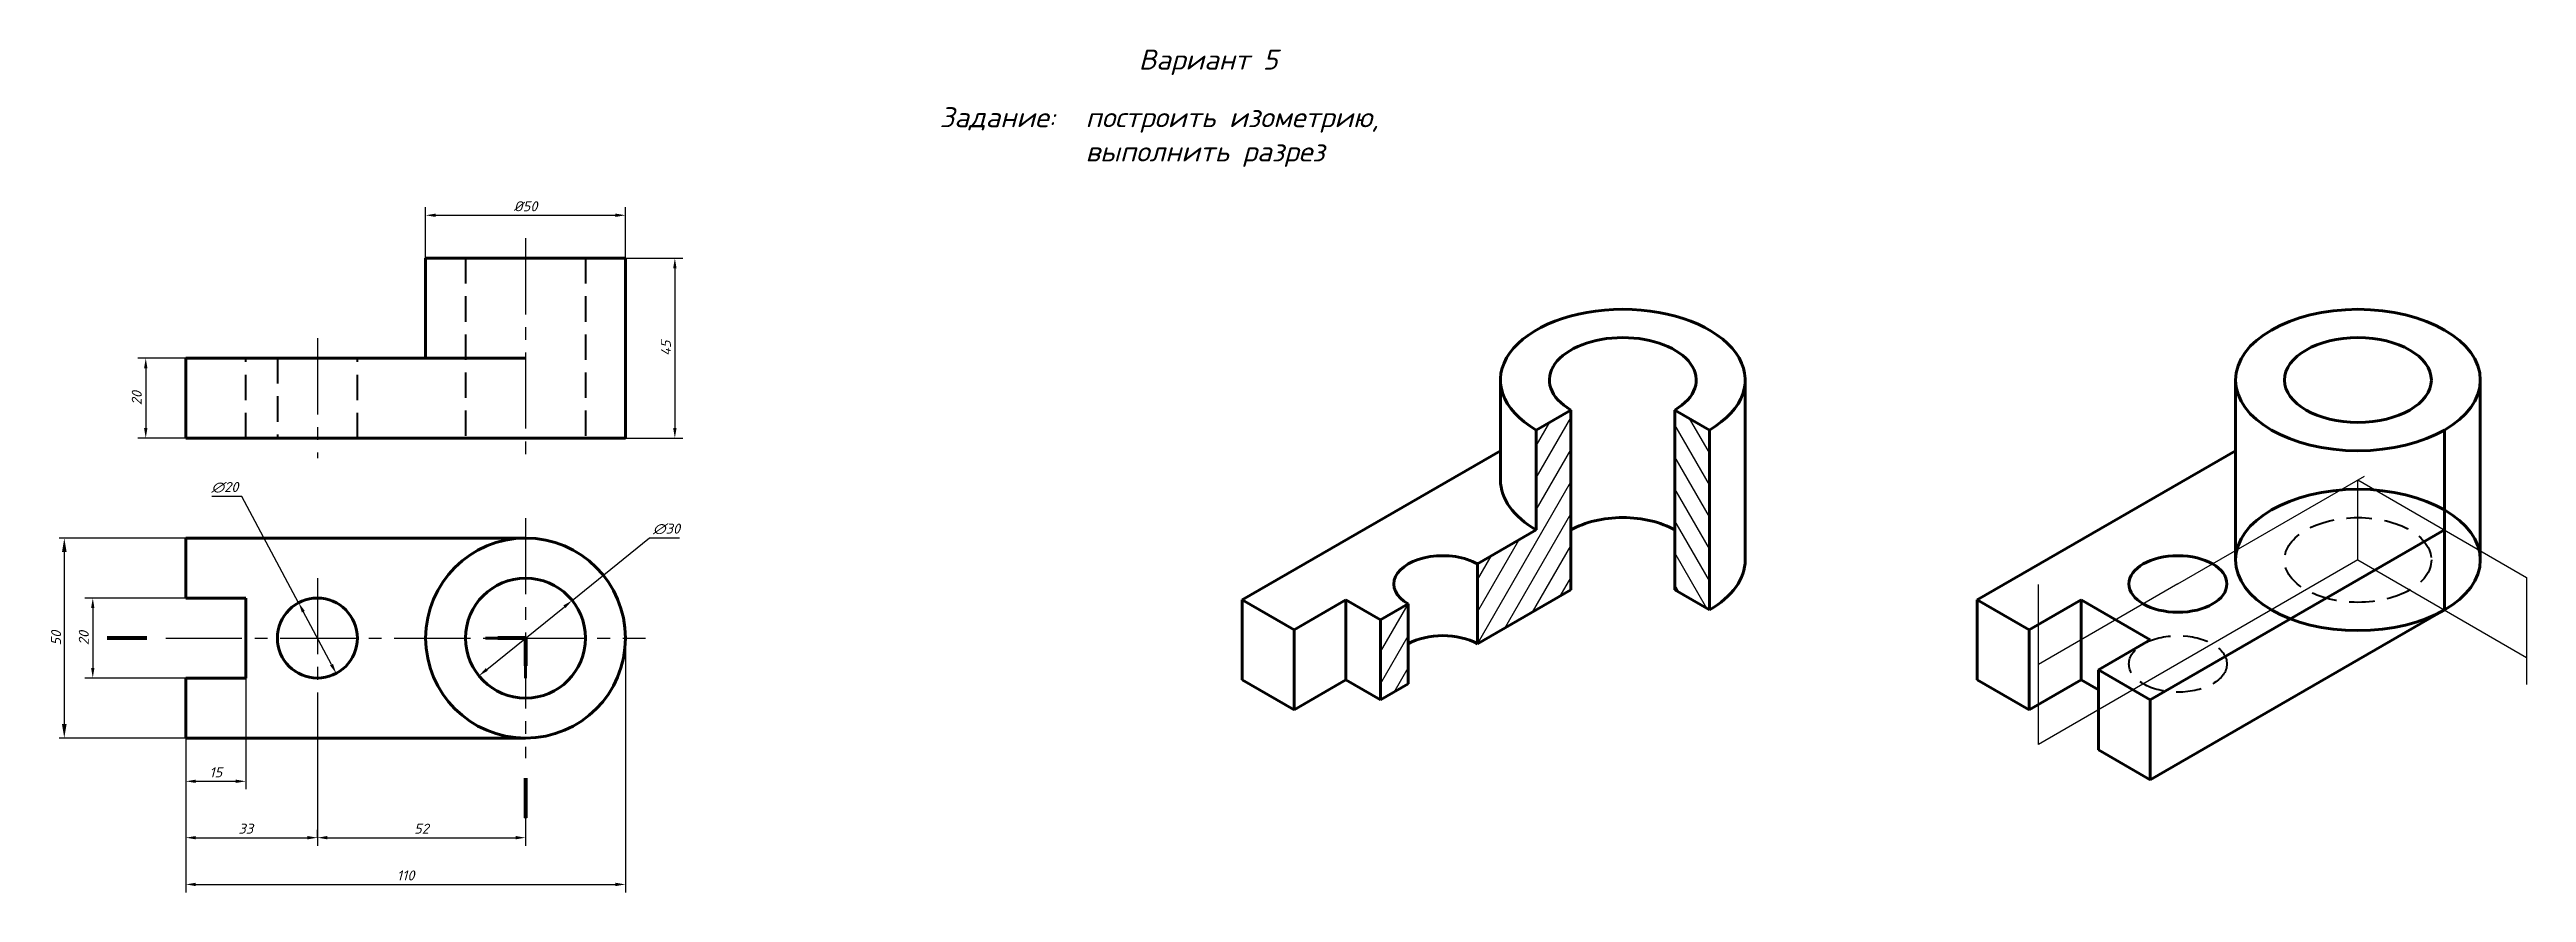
# Model space of a CAD drawing. Header units: millimetres. Extents: x 11 to 631, y 32 to 242.
import ezdxf

# ---------------------------------------------------------------- set-up
doc = ezdxf.new("R2010")
doc.units = ezdxf.units.MM
doc.linetypes.add('CENTER2', pattern=[28.575, 19.05, -3.175, 3.175, -3.175])
doc.linetypes.add('DASHED2', pattern=[9.525, 6.35, -3.175])
for name, color, linetype, lineweight in [('HIDE', 4, 'DASHED2', 40), ('OSI', 2, 'CENTER2', 30), ('osn', 3, 'Continuous', 80), ('razm', 6, 'Continuous', 30), ('tonk', 1, 'Continuous', 30)]:
    doc.layers.add(name, color=color, linetype=linetype, lineweight=lineweight)
doc.styles.add('66', font='simplex.shx', dxfattribs={"oblique": 15})
doc.styles.add('izo', font='simplex.shx')
doc.styles.add('наклон', font='simplex.shx', dxfattribs={"oblique": 15})
doc.dimstyles.new('ISO-25', dxfattribs={"dimtxt": 2.5, "dimasz": 2.5, "dimexe": 1.25, "dimexo": 0, "dimgap": 0.8, "dimtad": 1, "dimdec": 0, "dimtxsty": 'izo', "dimcen": 2.5, "dimadec": 0, "dimazin": 0, "dimtfac": 1, "dimtdec": 0, "dimtmove": 0, "dimatfit": 3, "dimfxl": 1, "dimarcsym": 0})
doc.dimstyles.new('разм', dxfattribs={"dimtxt": 2.5, "dimasz": 2.5, "dimexe": 2, "dimexo": 0, "dimgap": 1, "dimtad": 1, "dimdec": 0, "dimtxsty": 'наклон', "dimcen": 2.5, "dimadec": 0, "dimazin": 0, "dimtfac": 1, "dimtdec": 0, "dimtmove": 0, "dimatfit": 2, "dimfxl": 1, "dimarcsym": 0})
doc.dimstyles.new('разм$3', dxfattribs={"dimtxt": 2.5, "dimasz": 2.5, "dimexe": 2, "dimexo": 0, "dimgap": 1, "dimtad": 1, "dimtoh": 1, "dimdec": 0, "dimtxsty": 'наклон', "dimcen": 2.5, "dimadec": 0, "dimazin": 0, "dimtfac": 1, "dimtdec": 0, "dimtmove": 0, "dimatfit": 2, "dimfxl": 1, "dimarcsym": 0})

# ---------------------------------------------------------------- blocks, each defined once
blk = doc.blocks.new('*D4')
at = {"layer": 'Defpoints', "color": 0, "transparency": 16777216}
for p in [(155.13, 95.29), (45.13, 70.29), (155.13, 33.69)]:
    blk.add_point(p, dxfattribs=at)
at = {"layer": 'razm', "color": 0, "lineweight": -2, "transparency": 16777216}
for p, q in [((155.13, 95.29), (155.13, 31.69)), ((45.13, 70.29), (45.13, 31.69)), ((47.63, 33.69), (152.63, 33.69))]:
    blk.add_line(p, q, dxfattribs=at)
at = {"layer": 'razm', "color": 0, "transparency": 16777216}
for points in [[(47.63, 34.11), (47.63, 33.27), (45.13, 33.69)], [(152.63, 34.11), (152.63, 33.27), (155.13, 33.69)]]:
    blk.add_solid(points, dxfattribs=at)
at = {"layer": 'razm', "color": 0, "transparency": 16777216, "insert": (100.13, 35.94), "char_height": 2.5, "attachment_point": 5, "style": 'наклон'}
blk.add_mtext('110', dxfattribs=at)
blk = doc.blocks.new('*D2')
at = {"layer": 'Defpoints', "color": 0, "transparency": 16777216}
for p in [(78.05, 80.29), (45.13, 70.29), (78.05, 45.38)]:
    blk.add_point(p, dxfattribs=at)
at = {"layer": 'razm', "color": 0, "lineweight": -2, "transparency": 16777216}
for p, q in [((78.05, 80.29), (78.05, 43.38)), ((45.13, 70.29), (45.13, 43.38)), ((47.63, 45.38), (75.55, 45.38))]:
    blk.add_line(p, q, dxfattribs=at)
at = {"layer": 'razm', "color": 0, "transparency": 16777216}
for points in [[(47.63, 45.8), (47.63, 44.96), (45.13, 45.38)], [(75.55, 45.8), (75.55, 44.96), (78.05, 45.38)]]:
    blk.add_solid(points, dxfattribs=at)
at = {"layer": 'razm', "color": 0, "transparency": 16777216, "insert": (60.13, 47.63), "char_height": 2.5, "attachment_point": 5, "style": 'наклон'}
blk.add_mtext('33', dxfattribs=at)
blk = doc.blocks.new('*D5')
at = {"layer": 'Defpoints', "color": 0, "transparency": 16777216}
for p in [(60.13, 85.29), (45.13, 70.29), (60.13, 59.48)]:
    blk.add_point(p, dxfattribs=at)
at = {"layer": 'razm', "color": 0, "lineweight": -2, "transparency": 16777216}
for p, q in [((60.13, 85.29), (60.13, 57.48)), ((45.13, 70.29), (45.13, 57.48)), ((47.63, 59.48), (57.63, 59.48))]:
    blk.add_line(p, q, dxfattribs=at)
at = {"layer": 'razm', "color": 0, "transparency": 16777216}
for points in [[(47.63, 59.9), (47.63, 59.07), (45.13, 59.48)], [(57.63, 59.9), (57.63, 59.07), (60.13, 59.48)]]:
    blk.add_solid(points, dxfattribs=at)
at = {"layer": 'razm', "color": 0, "transparency": 16777216, "insert": (52.63, 61.73), "char_height": 2.5, "attachment_point": 5, "style": 'наклон'}
blk.add_mtext('15', dxfattribs=at)
blk = doc.blocks.new('*D6')
at = {"layer": 'Defpoints', "color": 0, "transparency": 16777216}
for p in [(45.13, 105.29), (21.85, 85.29), (45.13, 85.29)]:
    blk.add_point(p, dxfattribs=at)
at = {"layer": 'razm', "color": 0, "lineweight": -2, "transparency": 16777216}
for p, q in [((45.13, 105.29), (19.85, 105.29)), ((21.85, 102.79), (21.85, 87.79)), ((45.13, 85.29), (19.85, 85.29))]:
    blk.add_line(p, q, dxfattribs=at)
at = {"layer": 'razm', "color": 0, "transparency": 16777216}
for points in [[(21.43, 102.79), (22.26, 102.79), (21.85, 105.29)], [(21.43, 87.79), (22.26, 87.79), (21.85, 85.29)]]:
    blk.add_solid(points, dxfattribs=at)
at = {"layer": 'razm', "color": 0, "transparency": 16777216, "insert": (19.6, 95.29), "char_height": 2.5, "attachment_point": 5, "rotation": 90, "style": 'наклон'}
blk.add_mtext('20', dxfattribs=at)
blk = doc.blocks.new('*D7')
at = {"layer": 'Defpoints', "color": 0, "transparency": 16777216}
for p in [(45.13, 120.29), (14.72, 70.29), (45.13, 70.29)]:
    blk.add_point(p, dxfattribs=at)
at = {"layer": 'razm', "color": 0, "lineweight": -2, "transparency": 16777216}
for p, q in [((45.13, 120.29), (13.47, 120.29)), ((14.72, 116.79), (14.72, 73.79)), ((45.13, 70.29), (13.47, 70.29))]:
    blk.add_line(p, q, dxfattribs=at)
at = {"layer": 'razm', "color": 0, "transparency": 16777216}
for points in [[(14.14, 116.79), (15.3, 116.79), (14.72, 120.29)], [(14.14, 73.79), (15.3, 73.79), (14.72, 70.29)]]:
    blk.add_solid(points, dxfattribs=at)
at = {"layer": 'razm', "color": 0, "transparency": 16777216, "insert": (12.67, 95.29), "char_height": 2.5, "attachment_point": 5, "rotation": 90, "style": '66'}
blk.add_mtext('50', dxfattribs=at)
blk = doc.blocks.new('*D8')
at = {"layer": 'Defpoints', "color": 0, "transparency": 16777216}
for p in [(155.13, 190.29), (155.13, 145.29), (167.48, 145.29)]:
    blk.add_point(p, dxfattribs=at)
at = {"layer": 'razm', "color": 0, "lineweight": -2, "transparency": 16777216}
for p, q in [((155.13, 190.29), (169.48, 190.29)), ((167.48, 187.79), (167.48, 147.79)), ((155.13, 145.29), (169.48, 145.29))]:
    blk.add_line(p, q, dxfattribs=at)
at = {"layer": 'razm', "color": 0, "transparency": 16777216}
for points in [[(167.07, 187.79), (167.9, 187.79), (167.48, 190.29)], [(167.07, 147.79), (167.9, 147.79), (167.48, 145.29)]]:
    blk.add_solid(points, dxfattribs=at)
at = {"layer": 'razm', "color": 0, "transparency": 16777216, "insert": (165.23, 167.79), "char_height": 2.5, "attachment_point": 5, "rotation": 90, "style": 'наклон'}
blk.add_mtext('45', dxfattribs=at)
blk = doc.blocks.new('*D9')
at = {"layer": 'Defpoints', "color": 0, "transparency": 16777216}
for p in [(45.13, 165.29), (35.1, 145.29), (45.13, 145.29)]:
    blk.add_point(p, dxfattribs=at)
at = {"layer": 'razm', "color": 0, "lineweight": -2, "transparency": 16777216}
for p, q in [((45.13, 165.29), (33.1, 165.29)), ((35.1, 162.79), (35.1, 147.79)), ((45.13, 145.29), (33.1, 145.29))]:
    blk.add_line(p, q, dxfattribs=at)
at = {"layer": 'razm', "color": 0, "transparency": 16777216}
for points in [[(34.68, 162.79), (35.52, 162.79), (35.1, 165.29)], [(34.68, 147.79), (35.52, 147.79), (35.1, 145.29)]]:
    blk.add_solid(points, dxfattribs=at)
at = {"layer": 'razm', "color": 0, "transparency": 16777216, "insert": (32.85, 155.29), "char_height": 2.5, "attachment_point": 5, "rotation": 90, "style": 'наклон'}
blk.add_mtext('20', dxfattribs=at)
blk = doc.blocks.new('*D10')
at = {"layer": 'Defpoints', "color": 0, "transparency": 16777216}
for p in [(141.8, 104.71), (118.47, 85.86)]:
    blk.add_point(p, dxfattribs=at)
at = {"layer": 'razm', "color": 0, "lineweight": -2, "transparency": 16777216}
for p, q in [((141.8, 104.71), (161.15, 120.34)), ((161.15, 120.34), (168.65, 120.34)), ((120.41, 87.44), (139.86, 103.14))]:
    blk.add_line(p, q, dxfattribs=at)
at = {"layer": 'razm', "color": 0, "transparency": 16777216}
for points in [[(139.6, 103.47), (140.12, 102.82), (141.8, 104.71)], [(120.15, 87.76), (120.67, 87.11), (118.47, 85.86)]]:
    blk.add_solid(points, dxfattribs=at)
at = {"layer": 'razm', "color": 0, "transparency": 16777216, "insert": (165.4, 122.59), "char_height": 2.5, "attachment_point": 5, "style": 'наклон'}
blk.add_mtext('∅30', dxfattribs=at)
blk = doc.blocks.new('*D11')
at = {"layer": 'Defpoints', "color": 0, "transparency": 16777216}
for p in [(73.35, 104.12), (82.75, 86.46)]:
    blk.add_point(p, dxfattribs=at)
at = {"layer": 'razm', "color": 0, "lineweight": -2, "transparency": 16777216}
for p, q in [((59.17, 130.74), (51.67, 130.74)), ((73.35, 104.12), (59.17, 130.74)), ((81.58, 88.67), (74.52, 101.91))]:
    blk.add_line(p, q, dxfattribs=at)
at = {"layer": 'razm', "color": 0, "transparency": 16777216}
for points in [[(74.89, 102.1), (74.16, 101.71), (73.35, 104.12)], [(81.94, 88.87), (81.21, 88.47), (82.75, 86.46)]]:
    blk.add_solid(points, dxfattribs=at)
at = {"layer": 'razm', "color": 0, "transparency": 16777216, "insert": (54.92, 132.99), "char_height": 2.5, "attachment_point": 5, "style": 'наклон'}
blk.add_mtext('∅20', dxfattribs=at)
blk = doc.blocks.new('*D3')
at = {"layer": 'Defpoints', "color": 0, "transparency": 16777216}
for p in [(130.13, 51.06), (78.05, 45.38), (130.13, 45.38)]:
    blk.add_point(p, dxfattribs=at)
at = {"layer": 'razm', "color": 0, "lineweight": -2, "transparency": 16777216}
for p, q in [((130.13, 51.06), (130.13, 43.38)), ((78.05, 45.38), (78.05, 47.38)), ((80.55, 45.38), (127.63, 45.38))]:
    blk.add_line(p, q, dxfattribs=at)
at = {"layer": 'razm', "color": 0, "transparency": 16777216}
for points in [[(80.55, 45.8), (80.55, 44.96), (78.05, 45.38)], [(127.63, 45.8), (127.63, 44.96), (130.13, 45.38)]]:
    blk.add_solid(points, dxfattribs=at)
at = {"layer": 'razm', "color": 0, "transparency": 16777216, "insert": (104.09, 47.63), "char_height": 2.5, "attachment_point": 5, "style": 'наклон'}
blk.add_mtext('52', dxfattribs=at)
blk = doc.blocks.new('*D12')
at = {"layer": 'Defpoints', "color": 0, "transparency": 16777216}
for p in [(155.13, 201.03), (105.13, 190.29), (155.13, 190.29)]:
    blk.add_point(p, dxfattribs=at)
at = {"layer": 'razm', "color": 0, "lineweight": -2, "transparency": 16777216}
for p, q in [((105.13, 190.29), (105.13, 203.03)), ((107.63, 201.03), (152.63, 201.03)), ((155.13, 190.29), (155.13, 203.03))]:
    blk.add_line(p, q, dxfattribs=at)
at = {"layer": 'razm', "color": 0, "transparency": 16777216}
for points in [[(107.63, 201.45), (107.63, 200.62), (105.13, 201.03)], [(152.63, 201.45), (152.63, 200.62), (155.13, 201.03)]]:
    blk.add_solid(points, dxfattribs=at)
at = {"layer": 'razm', "color": 0, "transparency": 16777216, "insert": (130.13, 203.28), "char_height": 2.5, "attachment_point": 5, "style": 'наклон'}
blk.add_mtext('%%c50', dxfattribs=at)

msp = doc.modelspace()

# ---------------------------------------------------------------- hatches: boundary and pattern name
at = {"layer": 'tonk'}
h = msp.add_hatch(dxfattribs=at)
h.set_pattern_fill('', color=256, scale=4, angle=60, pattern_type=0)
h.set_pattern_definition([(60, (0, 0), (-3.4641, 2), [])])
h.paths.add_polyline_path([(368.29, 93.83), (368.29, 113.83), (383.01, 122.33), (383.01, 147.33), (391.67, 152.33), (391.67, 122.33), (391.67, 107.33)])
h.paths.add_polyline_path([(350.97, 103.83), (350.97, 93.83), (350.97, 83.83), (344.04, 79.83), (344.04, 99.83)])
h = msp.add_hatch(dxfattribs=at)
h.set_pattern_fill('', color=256, scale=4, angle=300, pattern_type=0)
h.set_pattern_definition([(300, (0, 0), (3.4641, 2), [])])
h.paths.add_polyline_path([(417.65, 122.33), (417.65, 152.33), (426.31, 147.33), (426.31, 102.33), (417.65, 107.33)])

# ---------------------------------------------------------------- linework, layer by layer
at = {"layer": 'HIDE'}
for p, q in [((115.13, 190.29), (115.13, 145.29)), ((145.13, 190.29), (145.13, 145.29)), ((60.13, 145.29), (60.13, 165.29)), ((68.05, 165.29), (68.05, 145.29)), ((88.05, 145.29), (88.05, 165.29))]:
    msp.add_line(p, q, dxfattribs=at)
for centre, major_axis in [((588.58, 114.83), (18.37, 0)), ((543.55, 88.83), (12.25, 0))]:
    msp.add_ellipse(centre, major_axis=major_axis, ratio=0.57735, dxfattribs=at)
at = {"layer": 'OSI'}
for p, q in [((130.13, 195.29), (130.13, 140.29)), ((78.05, 170.29), (78.05, 140.29)), ((130.13, 125.29), (130.13, 65.29)), ((78.05, 110.29), (78.05, 80.29)), ((40.13, 95.29), (160.13, 95.29))]:
    msp.add_line(p, q, dxfattribs=at)
at = {"layer": 'osn'}
for p, q in [((155.13, 190.29), (105.13, 190.29)), ((105.13, 190.29), (105.13, 165.29)), ((155.13, 145.29), (155.13, 190.29)), ((130.13, 165.29), (45.13, 165.29)), ((45.13, 165.29), (45.13, 145.29)), ((374.04, 159.83), (374.04, 134.83)), ((435.28, 159.83), (435.28, 114.83)), ((557.96, 159.83), (557.96, 114.83)), ((619.2, 159.83), (619.2, 114.83)), ((383.01, 147.33), (391.67, 152.33)), ((391.67, 152.33), (391.67, 107.33)), ((417.65, 152.33), (417.65, 107.33)), ((417.65, 152.33), (426.31, 147.33)), ((45.13, 145.29), (155.13, 145.29)), ((383.01, 122.33), (383.01, 147.33)), ((426.31, 102.33), (426.31, 147.33)), ((610.23, 102.33), (610.23, 147.33)), ((309.4, 104.83), (374.04, 142.15)), ((493.32, 104.83), (557.96, 142.15)), ((45.13, 120.29), (130.13, 120.29)), ((45.13, 105.29), (45.13, 120.29)), ((368.29, 113.83), (383.01, 122.33)), ((536.62, 79.83), (610.23, 122.33)), ((368.29, 113.83), (368.29, 93.83)), ((368.29, 93.83), (391.67, 107.33)), ((391.67, 107.33), (368.29, 93.83)), ((417.65, 107.33), (426.31, 102.33)), ((60.13, 105.29), (45.13, 105.29)), ((60.13, 85.29), (60.13, 105.29)), ((309.4, 84.83), (309.4, 104.83)), ((309.4, 104.83), (322.39, 97.33)), ((322.39, 97.33), (335.38, 104.83)), ((335.38, 104.83), (344.04, 99.83)), ((335.38, 104.83), (335.38, 84.83)), ((344.04, 99.83), (350.97, 103.83)), ((344.04, 99.83), (350.97, 103.83)), ((344.04, 99.83), (344.04, 79.83)), ((350.97, 103.83), (350.97, 83.83)), ((493.32, 84.83), (493.32, 104.83)), ((493.32, 104.83), (506.31, 97.33)), ((506.31, 97.33), (519.3, 104.83)), ((519.3, 104.83), (536.62, 94.83)), ((519.3, 104.83), (519.3, 84.83)), ((536.62, 59.83), (610.23, 102.33)), ((25.41, 95.29), (35.41, 95.29)), ((120.13, 95.29), (130.13, 95.29)), ((130.13, 95.29), (130.13, 85.29)), ((322.39, 97.33), (322.39, 77.33)), ((506.31, 97.33), (506.31, 77.33)), ((536.62, 94.83), (523.63, 87.33)), ((523.63, 67.33), (523.63, 87.33)), ((523.63, 87.33), (536.62, 79.83)), ((45.13, 70.29), (45.13, 85.29)), ((45.13, 85.29), (60.13, 85.29)), ((322.39, 77.33), (309.4, 84.83)), ((335.38, 84.83), (322.39, 77.33)), ((335.38, 84.83), (339.71, 82.33)), ((339.71, 82.33), (344.04, 79.83)), ((344.04, 79.83), (350.97, 83.83)), ((350.97, 83.83), (344.04, 79.83)), ((506.31, 77.33), (493.32, 84.83)), ((519.3, 84.83), (506.31, 77.33)), ((519.3, 84.83), (523.63, 82.33)), ((536.62, 79.83), (536.62, 59.83)), ((130.13, 70.29), (45.13, 70.29)), ((536.62, 59.83), (523.63, 67.33)), ((130.13, 60.29), (130.13, 50.29))]:
    msp.add_line(p, q, dxfattribs=at)
at = {"layer": 'osn', "const_width": 1}
for points in [[(25.41, 95.29), (35.41, 95.29)], [(130.13, 95.29), (123.13, 95.29)], [(130.13, 88.29), (130.13, 95.29)], [(130.13, 50.29), (130.13, 60.29)]]:
    msp.add_lwpolyline(points, dxfattribs=at)
at = {"layer": 'osn'}
for centre, radius in [((130.13, 95.29), 25), ((130.13, 95.29), 15), ((78.05, 95.29), 10)]:
    msp.add_circle(centre, radius, dxfattribs=at)
for centre, major_axis, start_param, end_param in [((404.66, 159.83), (30.62, 0), 5.497787, 10.210176), ((404.66, 159.83), (18.37, 0), 5.497787, 10.210176), ((404.66, 134.83), (30.62, 0), 9.424778, 10.210176), ((404.66, 114.83), (18.37, 0), 7.068583, 8.63938), ((359.63, 108.83), (12.25, 0), 0.785398, 3.926991), ((404.66, 114.83), (30.62, 0), 5.497787, 6.283185), ((359.63, 88.83), (12.25, 0), 0.785398, 2.356194)]:
    msp.add_ellipse(centre, major_axis=major_axis, ratio=0.57735, start_param=start_param, end_param=end_param, dxfattribs=at)
for centre, major_axis in [((588.58, 159.83), (30.62, 0)), ((588.58, 159.83), (18.37, 0)), ((588.58, 114.83), (30.62, 0)), ((543.55, 108.83), (12.25, 0))]:
    msp.add_ellipse(centre, major_axis=major_axis, ratio=0.57735, dxfattribs=at)
at = {"layer": 'tonk'}
for p, q in [((543.55, 108.83), (590.26, 135.8)), ((588.58, 114.83), (588.58, 134.83)), ((588.58, 134.83), (630.75, 110.48)), ((588.58, 114.83), (508.62, 68.66)), ((588.58, 114.83), (630.75, 90.48)), ((543.55, 108.83), (508.62, 88.66)), ((508.62, 68.66), (508.62, 108.69)), ((630.75, 110.48), (630.75, 83.71))]:
    msp.add_line(p, q, dxfattribs=at)

# ---------------------------------------------------------------- texts
at = {"layer": 'tonk', "style": 'наклон', "oblique": 15}
for s, p in [('Вариант 5', (283.53, 237.46)), ('Задание: ', (233.71, 223.05)), ('построить изометрию,', (270.22, 223.05)), ('выполнить разрез', (270.22, 214.48))]:
    msp.add_text(s, height=5, dxfattribs=at).set_placement(p)

# ---------------------------------------------------------------- dimensions: what is measured, and where the dimension line sits
at = {"layer": 'razm'}
dim = msp.add_linear_dim(base=(155.13, 201.03), p1=(105.13, 190.29), p2=(155.13, 190.29), text='%%c50', dimstyle='разм', dxfattribs=at)
dim.commit()
dim.dimension.update_dxf_attribs({"geometry": '*D12', "text_midpoint": (130.13, 203.28)})
for base, p1, p2, picture, middle in [((167.48, 145.29), (155.13, 190.29), (155.13, 145.29), '*D8', (165.23, 167.79)), ((35.1, 145.29), (45.13, 165.29), (45.13, 145.29), '*D9', (32.85, 155.29)), ((21.85, 85.29), (45.13, 105.29), (45.13, 85.29), '*D6', (19.6, 95.29))]:
    dim = msp.add_linear_dim(base=base, p1=p1, p2=p2, angle=90, dimstyle='разм', dxfattribs=at)
    dim.commit()
    dim.dimension.update_dxf_attribs({"geometry": picture, "text_midpoint": middle})
for p1, p2, picture, middle in [((82.75, 86.46), (73.35, 104.12), '*D11', (54.92, 130.74)), ((118.47, 85.86), (141.8, 104.71), '*D10', (165.4, 120.34))]:
    dim = msp.add_diameter_dim_2p(p1=p1, p2=p2, dimstyle='разм$3', dxfattribs=at)
    dim.commit()
    dim.dimension.update_dxf_attribs({"geometry": picture, "text_midpoint": middle, "dimtype": 163})
dim = msp.add_linear_dim(base=(14.72, 70.29), p1=(45.13, 120.29), p2=(45.13, 70.29), angle=90, dimstyle='ISO-25', override={"dimasz": 3.5, "dimtxsty": '66'}, dxfattribs=at)
dim.commit()
dim.dimension.update_dxf_attribs({"geometry": '*D7', "text_midpoint": (12.67, 95.29)})
for base, p2, picture, middle in [((155.13, 33.69), (155.13, 95.29), '*D4', (100.13, 33.69)), ((78.05, 45.38), (78.05, 80.29), '*D2', (60.13, 45.38))]:
    dim = msp.add_linear_dim(base=base, p1=(45.13, 70.29), p2=p2, dimstyle='разм', dxfattribs=at)
    dim.commit()
    dim.dimension.update_dxf_attribs({"geometry": picture, "text_midpoint": middle, "dimtype": 160})
for base, p1, p2, picture, middle in [((60.13, 59.48), (45.13, 70.29), (60.13, 85.29), '*D5', (52.63, 61.73)), ((130.13, 45.38), (78.05, 45.38), (130.13, 51.06), '*D3', (104.09, 47.63))]:
    dim = msp.add_linear_dim(base=base, p1=p1, p2=p2, dimstyle='разм', dxfattribs=at)
    dim.commit()
    dim.dimension.update_dxf_attribs({"geometry": picture, "text_midpoint": middle})

doc.saveas('drawing.dxf')
